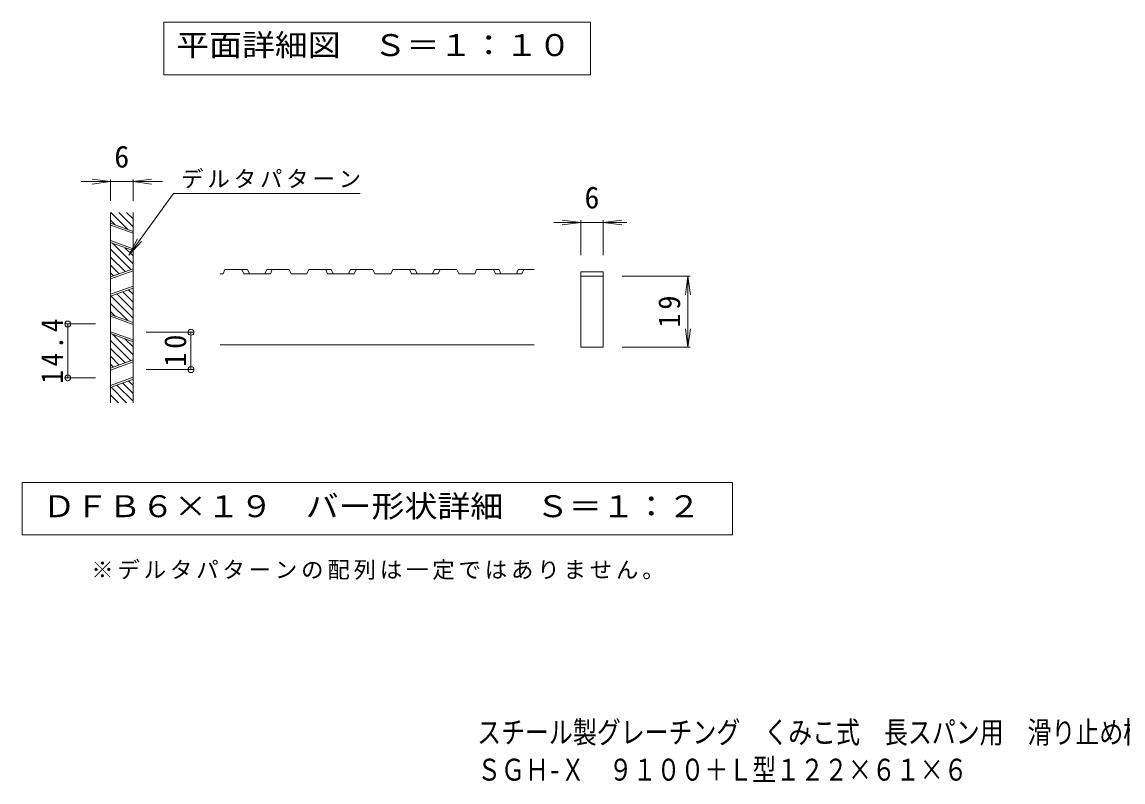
# Model space of a CAD drawing. Units: millimetres on the paper, enlarged 10 times, with parts at other scales. Extents: x -1744 to 1840, y -1371 to 1279.
# Drawn here: x -1424 to 48, y -1371 to -355 of the extents above; entities that cross this region are included whole.
import ezdxf
from ezdxf.enums import TextEntityAlignment as Align

# ---------------------------------------------------------------- set-up
doc = ezdxf.new("R2010")
doc.units = ezdxf.units.MM
doc.header["$LTSCALE"] = 10
doc.header["$PDMODE"] = 32
doc.header["$PDSIZE"] = 8
for name, color, linetype, lineweight in [('C-4', 7, 'Continuous', 9), ('D-2', 3, 'Continuous', 9), ('D-4', 7, 'Continuous', 9)]:
    doc.layers.add(name, color=color, linetype=linetype, lineweight=lineweight)
doc.layers.add('F-5_F-5ﾚｲﾔ', color=2, linetype='Continuous')
doc.styles.add('ＭＳ ゴシック', font='')
doc.styles.get('ＭＳ ゴシック').set_extended_font_data('MS Gothic')

msp = doc.modelspace()

# ---------------------------------------------------------------- linework, layer by layer
at = {"layer": 'C-4'}
msp.add_lwpolyline([(-1234.29, -354.71), (-1234.29, -425.31), (-664.02, -425.31), (-664.02, -354.71)], close=True, dxfattribs=at)
at = {"layer": 'D-2'}
for p, q in [((-1305.7, -609.4), (-1305.7, -863.96)), ((-1305.49, -609.4), (-1282.76, -632.12)), ((-1294.88, -609.4), (-1275.7, -628.57)), ((-1284.27, -609.4), (-1275.7, -617.96)), ((-1275.7, -609.4), (-1275.7, -863.96)), ((-1305.7, -619.78), (-1299.51, -625.98)), ((-1305.7, -623.71), (-1275.7, -634.71)), ((-1305.7, -626.29), (-1275.7, -637.29)), ((-1305.7, -646.9), (-1275.7, -657.9)), ((-1305.7, -649.48), (-1275.7, -660.48)), ((-1305.7, -658.56), (-1278.52, -685.74)), ((-1303.3, -650.36), (-1275.7, -677.96)), ((-1286.55, -656.5), (-1275.7, -667.35)), ((-1305.7, -669.17), (-1286.29, -688.59)), ((-1305.7, -679.78), (-1294.05, -691.43)), ((-1305.7, -695.71), (-1275.7, -684.71)), ((-1305.7, -698.29), (-1275.7, -687.29)), ((-1305.7, -690.38), (-1301.81, -694.28)), ((-1155.27, -691.59), (-1159.27, -691.59)), ((-1155.27, -691.59), (-1152.69, -685.59)), ((-1122.69, -685.59), (-1152.69, -685.59)), ((-1122.69, -685.59), (-1120.11, -691.59)), ((-1096.92, -685.59), (-1099.5, -691.59)), ((-1096.92, -685.59), (-1066.92, -685.59)), ((-1089.42, -685.59), (-1092, -691.59)), ((-1066.92, -685.59), (-1064.34, -691.59)), ((-1064.34, -691.59), (-1043.09, -691.59)), ((-1040.52, -685.59), (-1043.09, -691.59)), ((-1040.52, -685.59), (-1010.52, -685.59)), ((-1015.44, -691.59), (-1018.02, -685.59)), ((-1015.44, -691.59), (-979.82, -691.59)), ((-1007.94, -691.59), (-1010.52, -685.59)), ((-984.75, -685.59), (-987.32, -691.59)), ((-977.25, -685.59), (-979.82, -691.59)), ((-952.17, -691.59), (-930.92, -691.59)), ((-928.35, -685.59), (-930.92, -691.59)), ((-928.35, -685.59), (-898.35, -685.59)), ((-903.27, -691.59), (-905.85, -685.59)), ((-903.27, -691.59), (-867.65, -691.59)), ((-895.77, -691.59), (-898.35, -685.59)), ((-872.58, -685.59), (-875.15, -691.59)), ((-865.08, -685.59), (-867.65, -691.59)), ((-840, -691.59), (-818.75, -691.59)), ((-816.17, -685.59), (-818.75, -691.59)), ((-816.17, -685.59), (-786.17, -685.59)), ((-791.1, -691.59), (-793.67, -685.59)), ((-791.1, -691.59), (-755.48, -691.59)), ((-783.6, -691.59), (-786.17, -685.59)), ((-760.4, -685.59), (-762.98, -691.59)), ((-760.4, -685.59), (-739.04, -685.59)), ((-752.9, -685.59), (-755.48, -691.59)), ((-676.9, -688.75), (-676.9, -789.75)), ((-646.9, -688.75), (-676.9, -688.75)), ((-646.9, -688.75), (-646.9, -789.75)), ((-646.9, -694.75), (-676.9, -694.75)), ((-1305.7, -718.9), (-1275.7, -707.9)), ((-1305.7, -721.48), (-1275.7, -710.48)), ((-1305.04, -721.24), (-1275.7, -750.57)), ((-1297.28, -718.39), (-1275.7, -739.96)), ((-1289.52, -715.54), (-1275.7, -729.36)), ((-1281.76, -712.7), (-1275.7, -718.75)), ((-1305.7, -731.18), (-1282.76, -754.12)), ((-1305.7, -741.78), (-1299.51, -747.98)), ((-1305.7, -745.71), (-1275.7, -756.71)), ((-1305.7, -748.29), (-1275.7, -759.29)), ((-1305.7, -768.9), (-1275.7, -779.9)), ((-1305.7, -771.48), (-1275.7, -782.48)), ((-1303.3, -772.36), (-1275.7, -799.96)), ((-1286.55, -778.5), (-1275.7, -789.35)), ((-1305.7, -780.56), (-1278.52, -807.74)), ((-1305.7, -791.17), (-1286.29, -810.59)), ((-739.04, -786.59), (-1159.27, -786.59)), ((-646.9, -789.75), (-676.9, -789.75)), ((-1305.7, -801.78), (-1294.05, -813.43)), ((-1305.7, -817.71), (-1275.7, -806.71)), ((-1305.7, -820.29), (-1275.7, -809.29)), ((-1305.7, -812.38), (-1301.81, -816.28)), ((-1305.7, -840.9), (-1275.7, -829.9)), ((-1305.7, -843.48), (-1275.7, -832.48)), ((-1289.52, -837.54), (-1275.7, -851.36)), ((-1281.76, -834.7), (-1275.7, -840.75)), ((-1305.7, -853.18), (-1294.93, -863.96)), ((-1305.04, -843.24), (-1284.32, -863.96)), ((-1297.28, -840.39), (-1275.7, -861.96))]:
    msp.add_line(p, q, dxfattribs=at)
for points in [[(-1130.19, -685.59), (-1127.61, -691.59), (-1092, -691.59)], [(-984.75, -685.59), (-954.75, -685.59), (-952.17, -691.59)], [(-872.58, -685.59), (-842.58, -685.59), (-840, -691.59)]]:
    msp.add_lwpolyline(points, dxfattribs=at)
at = {"layer": 'D-4'}
for p, q in [((-1305.7, -568.16), (-1344.86, -568.16)), ((-1305.7, -568.16), (-1330.49, -564.9)), ((-1305.7, -568.16), (-1330.49, -571.42)), ((-1305.7, -593.69), (-1305.7, -565.16)), ((-1275.7, -568.16), (-1305.7, -568.16)), ((-1275.7, -568.16), (-1250.92, -564.9)), ((-1275.7, -593.69), (-1275.7, -565.16)), ((-1275.7, -568.16), (-1250.92, -571.42)), ((-1236.17, -568.16), (-1275.7, -568.16)), ((-1221.49, -584.11), (-971.79, -584.11)), ((-676.9, -622.79), (-712.89, -622.79)), ((-676.9, -622.79), (-701.68, -619.53)), ((-676.9, -622.79), (-701.68, -626.05)), ((-676.9, -666.74), (-676.9, -619.79)), ((-646.9, -622.79), (-676.9, -622.79)), ((-646.9, -622.79), (-622.11, -619.53)), ((-646.9, -666.74), (-646.9, -619.79)), ((-646.9, -622.79), (-622.11, -626.05)), ((-615.31, -622.79), (-646.9, -622.79)), ((-1281.45, -666.53), (-1264.23, -648.4)), ((-621.46, -694.75), (-530.47, -694.75)), ((-533.47, -694.75), (-536.73, -719.53)), ((-533.47, -789.75), (-533.47, -694.75)), ((-533.47, -694.75), (-530.2, -719.53)), ((-1365.92, -758.59), (-1325.7, -758.59)), ((-1362.92, -758.59), (-1362.92, -830.59)), ((-533.47, -789.75), (-536.73, -764.96)), ((-533.47, -789.75), (-530.2, -764.96)), ((-1195.15, -769.59), (-1257.98, -769.59)), ((-1198.15, -769.59), (-1198.15, -819.59)), ((-621.46, -789.75), (-530.47, -789.75)), ((-1195.15, -819.59), (-1257.98, -819.59)), ((-1365.92, -830.59), (-1325.7, -830.59)), ((-474.15, -970.75), (-1424.15, -970.75)), ((-1424.15, -970.75), (-1424.15, -1040.75)), ((-474.15, -970.75), (-474.15, -1040.75)), ((-474.15, -1040.75), (-1424.15, -1040.75))]:
    msp.add_line(p, q, dxfattribs=at)
msp.add_lwpolyline([(-1221.49, -584.11), (-1281.45, -666.53), (-1269.5, -644.56)], dxfattribs=at)
for p in [(-1362.92, -758.59), (-1198.15, -769.59), (-1198.15, -819.59), (-1362.92, -830.59)]:
    msp.add_point(p, dxfattribs=at)

# ---------------------------------------------------------------- texts
at = {"layer": 'C-4', "color": 2, "style": 'ＭＳ ゴシック', "width": 1.1}
msp.add_text('平面詳細図\u3000Ｓ＝１：１０', height=29.33, dxfattribs=at).set_placement((-1217.99, -409.02), align=Align.BOTTOM_LEFT)
at = {"layer": 'D-4', "color": 2, "style": 'ＭＳ ゴシック'}
for p in [(-1300.7, -558.16), (-671.9, -612.79)]:
    msp.add_text('6', height=29.33, dxfattribs=at).set_placement(p, align=Align.BOTTOM_LEFT)
at = {"layer": 'D-4', "color": 2, "style": 'ＭＳ ゴシック', "width": 1.1}
msp.add_text('ＤＦＢ６×１９\u3000バー形状詳細\u3000Ｓ＝１：２', height=29.33, dxfattribs=at).set_placement((-1396.65, -1025.75), align=Align.BOTTOM_LEFT)
at = {"layer": 'D-4', "char_height": 21.99, "attachment_point": 7, "style": 'ＭＳ ゴシック'}
for s, insert in [('\\T1.17;デルタパターン', (-1211.27, -577.17)), ('\\T1.17;※デルタパターンの配列は一定ではありません。', (-1331.65, -1100.75))]:
    msp.add_mtext(s, dxfattribs=dict(at, insert=insert))
at = {"layer": 'D-4', "color": 2, "char_height": 29.33, "attachment_point": 7, "rotation": 90, "style": 'ＭＳ ゴシック'}
for s, insert in [('\\T1.27;\\W0.95;19', (-543.47, -763.5)), ('\\T1.28;\\W0.9;14.4', (-1368.92, -838.34)), ('\\T1.27;\\W0.95;10', (-1204.15, -815.84))]:
    msp.add_mtext(s, dxfattribs=dict(at, insert=insert))
at = {"layer": 'F-5_F-5ﾚｲﾔ', "style": 'ＭＳ ゴシック', "width": 0.8}
for s, p in [('スチール製グレーチング\u3000くみこ式\u3000長スパン用\u3000滑り止め模様付\u3000横断溝用', (-815.45, -1328.11)), ('ＳＧＨ-Ｘ\u3000９１００＋Ｌ型１２２×６１×６', (-815.45, -1378.11))]:
    msp.add_text(s, height=29.33, dxfattribs=at).set_placement(p, align=Align.BOTTOM_LEFT)

doc.saveas('drawing.dxf')
